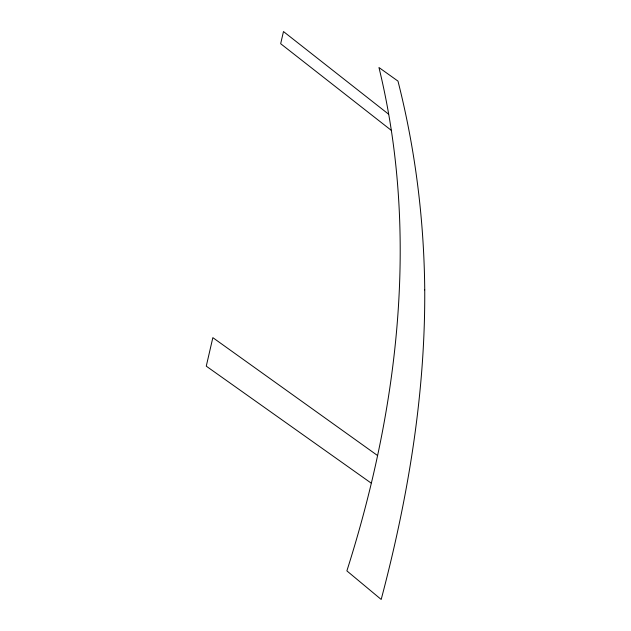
<?xml version="1.0" encoding="UTF-8"?>
<svg xmlns="http://www.w3.org/2000/svg" width="631" height="631" viewBox="0 0 631 631"><rect width="100%" height="100%" fill="white"/><g stroke="black" fill="none" stroke-linecap="round" stroke-linejoin="round"><path stroke-width="0.95" d="M370.973 482.967L206.266 366.161L212.844 337.656L377.543 455.527M391.157 130.254L280.669 43.713L283.477 31.55L388.341 113.99M424.734 289.897C425.349 394.549 407.894 498.506 381.187 599.45L346.876 570.881C398.311 409.345 419.481 233.92 378.955 67.517L397.98 81.107C415.308 149.295 424.079 219.556 424.734 289.897"/></g></svg>
